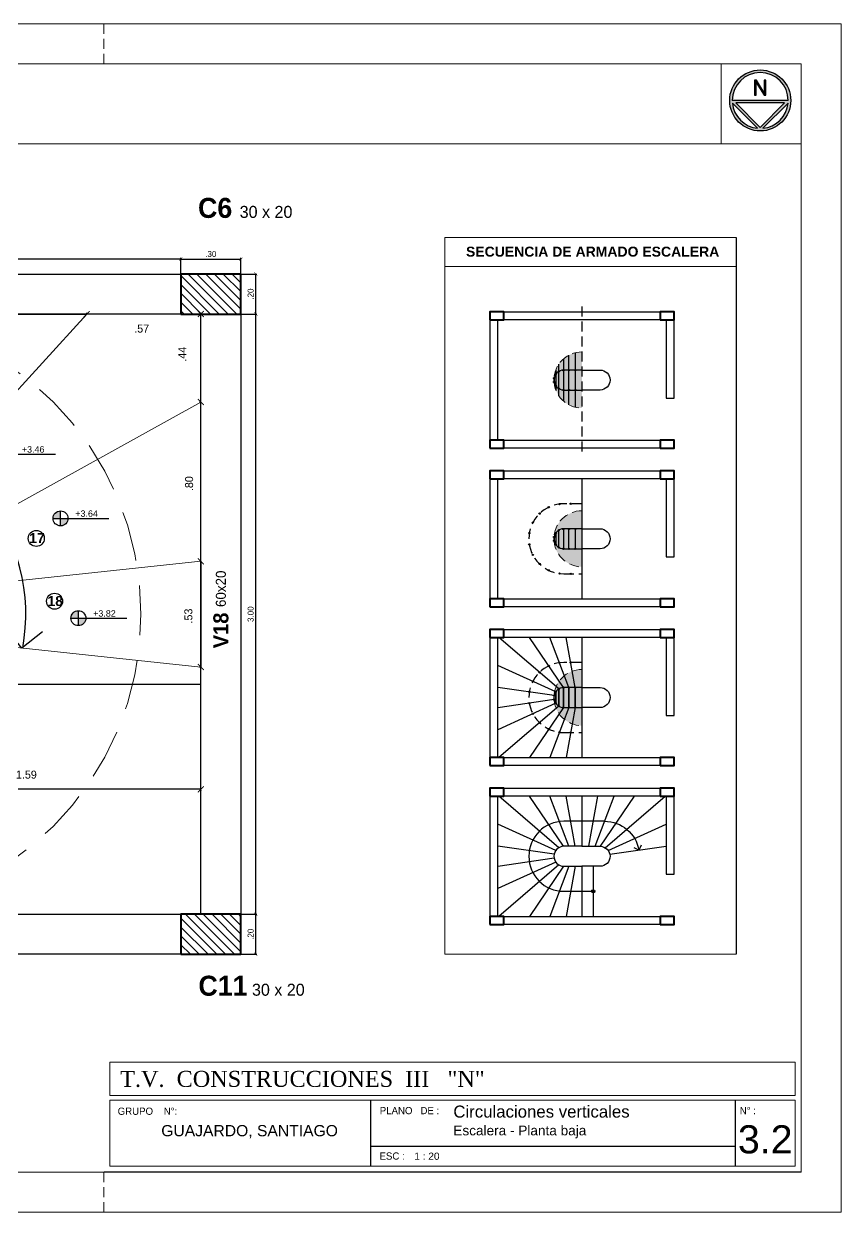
# Model space of a CAD drawing. Header units: millimetres. Extents: x -7 to 1246, y -1 to 1401.
# Drawn here: x 59.41 to 79.83, y -0.84 to 28.86 of the extents above; entities that cross this region are included whole.
import ezdxf
from ezdxf.enums import TextEntityAlignment as Align

# ---------------------------------------------------------------- set-up
doc = ezdxf.new("R2010")
doc.units = ezdxf.units.MM
doc.linetypes.add('DASHED2', pattern=[0.375, 0.25, -0.125])
doc.linetypes.add('HIDDEN', pattern=[0.375, 0.25, -0.125])
for name, color, linetype, lineweight in [('Anotaciones', 250, 'Continuous', 5), ('Columnas', 7, 'Continuous', 40), ('Cotas', 152, 'Continuous', 5), ('HATCH', 250, 'Continuous', 15), ('Muros', 7, 'Continuous', 30), ('Proyeccion', 252, 'HIDDEN', 13), ('Textos', 250, 'Continuous', 15), ('Vista', 252, 'Continuous', 13)]:
    doc.layers.add(name, color=color, linetype=linetype, lineweight=lineweight)
doc.layers.add('texto estructura', color=250, linetype='Continuous')
doc.styles.add('CENTURYGOTIC', font='GOTHIC.TTF')
doc.styles.add('Estilo_Generado_2', font='GOTHICB.TTF')
doc.styles.add('Gotic', font='GOTHIC.TTF')
doc.styles.add('LOCALES', font='arial.ttf')
doc.styles.add('ROMAND', font='GOTHIC.TTF')
doc.styles.add('ROTULO', font='times.ttf')
doc.styles.get("Standard").update_dxf_attribs({"font": 'arial.ttf'})
doc.dimstyles.new('1 20', dxfattribs={"dimtxt": 0.15, "dimasz": 0.08, "dimexe": 0.03, "dimexo": 0.02, "dimgap": 0.05, "dimtad": 1, "dimlfac": 0.2, "dimzin": 4, "dimdsep": 46, "dimtxsty": 'CENTURYGOTIC', "dimblk": 'ARCHTICK', "dimcen": 0.06, "dimclrd": 256, "dimclre": 256, "dimclrt": 251, "dimadec": 0, "dimazin": 0, "dimtfac": 1, "dimtofl": 0, "dimtmove": 2, "dimatfit": 3, "dimldrblk": 'ARCHTICK', "dimfxl": 1, "dimtolj": 1, "dimtzin": 0, "dimarcsym": 0})
doc.dimstyles.new('Cota 1-20', dxfattribs={"dimtxt": 0.2, "dimasz": 0.15, "dimexe": 0.03, "dimexo": 0.02, "dimgap": 0.05, "dimtad": 1, "dimlfac": 0.2, "dimzin": 4, "dimdsep": 46, "dimtxsty": 'CENTURYGOTIC', "dimblk": 'ARCHTICK', "dimcen": 0.6, "dimclrd": 256, "dimclre": 256, "dimclrt": 256, "dimadec": 0, "dimazin": 0, "dimtfac": 1, "dimtofl": 0, "dimtmove": 2, "dimatfit": 3, "dimldrblk": 'ARCHTICK', "dimfxl": 1, "dimtolj": 1, "dimtzin": 0, "dimarcsym": 0})

# ---------------------------------------------------------------- blocks, each defined once
blk = doc.blocks.new('ca_norte11')
at = {"layer": 'HATCH'}
h = blk.add_hatch(color=256, dxfattribs=at)
h.dxf.hatch_style = 1
h.paths.add_polyline_path([(14.2, -89.4), (10.3, -89.4), (10.3, -121), (-9.5, -89.4), (-14, -89.4), (-14, -127.2), (-10.1, -127.2), (-10.1, -95.6), (9.7, -127.2), (14.2, -127.2)], flags=0)
h.paths.add_polyline_path([(-76.2, -76.2, 1), (76.2, -76.2, 1)])
h.paths.add_polyline_path([(-60.9, -69.9), (0, -9), (60.9, -69.9)], flags=16)
h.paths.add_polyline_path([(69.9, -76.2, -1), (-69.9, -76.2)], flags=16)
h.paths.add_polyline_path([(14.2, -89.4), (14.2, -127.2), (9.7, -127.2), (-10.1, -95.6), (-10.1, -127.2), (-14, -127.2), (-14, -89.4), (-9.5, -89.4), (10.3, -121), (10.3, -89.4)], flags=0)
h.paths.add_polyline_path([(6.7, -6.7, -0.359245), (69.5, -69.5)], flags=16)
h.paths.add_polyline_path([(-69.5, -69.5, -0.359245), (-6.7, -6.7)], flags=16)
at = {"layer": 'HATCH', "true_color": 0x000000}
h = blk.add_hatch(dxfattribs=at)
h.set_pattern_fill('ANSI31', color=18, scale=0.016)
h.paths.add_polyline_path([(14.2, -89.4), (10.3, -89.4), (10.3, -121), (-9.5, -89.4), (-14, -89.4), (-14, -127.2), (-10.1, -127.2), (-10.1, -95.6), (9.7, -127.2), (14.2, -127.2)])
for p, q in [((-6.7, -6.7), (-69.5, -69.5)), ((0, -9), (-60.9, -69.9)), ((60.9, -69.9), (0, -9)), ((69.5, -69.5), (6.7, -6.7)), ((-69.9, -76.2), (69.9, -76.2)), ((-60.9, -69.9), (60.9, -69.9))]:
    blk.add_line(p, q)
blk.add_lwpolyline([(-14, -127.2), (-10.1, -127.2), (-10.1, -95.6), (9.7, -127.2), (14.2, -127.2), (14.2, -89.4), (10.3, -89.4), (10.3, -121), (-9.5, -89.4), (-14, -89.4)], close=True)
blk.add_circle((0, -76.2), 76.2)
for start, end in [(95.4788, 174.5212), (5.4788, 84.5212), (180, 0)]:
    blk.add_arc((0, -76.2), 69.9, start, end)
blk = doc.blocks.new('_ArchTick')
at = {"color": 0, "linetype": 'ByBlock', "const_width": 0.15}
blk.add_lwpolyline([(-0.5, -0.5), (0.5, 0.5)], dxfattribs=at)
blk = doc.blocks.new('*D609')
at = {"layer": 'Cotas', "lineweight": -2, "transparency": 16777216}
for p, q in [((64.615, 21.61), (65.236, 21.61)), ((65.206, 6.61), (65.206, 21.61)), ((64.354, 6.61), (65.236, 6.61))]:
    blk.add_line(p, q, dxfattribs=at)
at = {"layer": 'Defpoints', "color": 0, "transparency": 16777216}
for p in [(64.595, 21.61), (65.206, 21.61), (64.334, 6.61)]:
    blk.add_point(p, dxfattribs=at)
at = {"layer": 'Cotas', "lineweight": -2, "transparency": 16777216, "xscale": 0.08, "yscale": 0.08, "zscale": 0.08}
for p, rotation in [((65.206, 21.61), 90), ((65.206, 6.61), 270)]:
    blk.add_blockref('_ArchTick', p, dxfattribs=dict(at, rotation=rotation))
at = {"layer": 'Cotas', "color": 251, "transparency": 16777216, "insert": (65.078, 14.11), "char_height": 0.15, "attachment_point": 5, "rotation": 90, "style": 'CENTURYGOTIC'}
blk.add_mtext('\\A1;3.00', dxfattribs=at)
blk = doc.blocks.new('*D610')
at = {"layer": 'Cotas', "lineweight": -2, "transparency": 16777216}
for p, q in [((64.615, 22.61), (65.236, 22.61)), ((65.206, 21.61), (65.206, 22.61)), ((64.615, 21.61), (65.236, 21.61))]:
    blk.add_line(p, q, dxfattribs=at)
at = {"layer": 'Defpoints', "color": 0, "transparency": 16777216}
for p in [(64.595, 22.61), (65.206, 22.61), (64.595, 21.61)]:
    blk.add_point(p, dxfattribs=at)
at = {"layer": 'Cotas', "lineweight": -2, "transparency": 16777216, "xscale": 0.08, "yscale": 0.08, "zscale": 0.08}
for p, rotation in [((65.206, 22.61), 90), ((65.206, 21.61), 270)]:
    blk.add_blockref('_ArchTick', p, dxfattribs=dict(at, rotation=rotation))
at = {"layer": 'Cotas', "color": 251, "transparency": 16777216, "insert": (65.078, 22.11), "char_height": 0.15, "attachment_point": 5, "rotation": 90, "style": 'CENTURYGOTIC'}
blk.add_mtext('\\A1;.20', dxfattribs=at)
blk = doc.blocks.new('*D611')
at = {"layer": 'Cotas', "lineweight": -2, "transparency": 16777216}
for p, q in [((64.615, 6.61), (65.236, 6.61)), ((65.206, 5.61), (65.206, 6.61)), ((64.615, 5.61), (65.236, 5.61))]:
    blk.add_line(p, q, dxfattribs=at)
at = {"layer": 'Defpoints', "color": 0, "transparency": 16777216}
for p in [(64.595, 6.61), (65.206, 6.61), (64.595, 5.61)]:
    blk.add_point(p, dxfattribs=at)
at = {"layer": 'Cotas', "lineweight": -2, "transparency": 16777216, "xscale": 0.08, "yscale": 0.08, "zscale": 0.08}
for p, rotation in [((65.206, 6.61), 90), ((65.206, 5.61), 270)]:
    blk.add_blockref('_ArchTick', p, dxfattribs=dict(at, rotation=rotation))
at = {"layer": 'Cotas', "color": 251, "transparency": 16777216, "insert": (65.078, 6.11), "char_height": 0.15, "attachment_point": 5, "rotation": 90, "style": 'CENTURYGOTIC'}
blk.add_mtext('\\A1;.20', dxfattribs=at)
blk = doc.blocks.new('*D612')
at = {"layer": 'Cotas', "lineweight": -2, "transparency": 16777216}
for p, q in [((63.334, 22.391), (63.334, 23.012)), ((63.334, 22.982), (64.834, 22.982)), ((64.834, 22.391), (64.834, 23.012))]:
    blk.add_line(p, q, dxfattribs=at)
at = {"layer": 'Defpoints', "color": 0, "transparency": 16777216}
for p in [(64.834, 22.982), (63.334, 22.371), (64.834, 22.371)]:
    blk.add_point(p, dxfattribs=at)
at = {"layer": 'Cotas', "lineweight": -2, "transparency": 16777216, "xscale": 0.08, "yscale": 0.08, "zscale": 0.08, "rotation": 180}
blk.add_blockref('_ArchTick', (63.334, 22.982), dxfattribs=at)
at = {"layer": 'Cotas', "lineweight": -2, "transparency": 16777216, "xscale": 0.08, "yscale": 0.08, "zscale": 0.08}
blk.add_blockref('_ArchTick', (64.834, 22.982), dxfattribs=at)
at = {"layer": 'Cotas', "color": 251, "transparency": 16777216, "insert": (64.084, 23.111), "char_height": 0.15, "attachment_point": 5, "style": 'CENTURYGOTIC'}
blk.add_mtext('\\A1;.30', dxfattribs=at)
blk = doc.blocks.new('*D613')
at = {"layer": 'Cotas', "lineweight": -2, "transparency": 16777216}
for p, q in [((43.334, 22.391), (43.334, 23.012)), ((63.334, 22.982), (43.334, 22.982)), ((63.334, 22.391), (63.334, 23.012))]:
    blk.add_line(p, q, dxfattribs=at)
at = {"layer": 'Defpoints', "color": 0, "transparency": 16777216}
for p in [(43.334, 22.982), (43.334, 22.371), (63.334, 22.371)]:
    blk.add_point(p, dxfattribs=at)
at = {"layer": 'Cotas', "lineweight": -2, "transparency": 16777216, "xscale": 0.08, "yscale": 0.08, "zscale": 0.08, "rotation": 180}
blk.add_blockref('_ArchTick', (43.334, 22.982), dxfattribs=at)
at = {"layer": 'Cotas', "lineweight": -2, "transparency": 16777216, "xscale": 0.08, "yscale": 0.08, "zscale": 0.08}
blk.add_blockref('_ArchTick', (63.334, 22.982), dxfattribs=at)
at = {"layer": 'Cotas', "color": 251, "transparency": 16777216, "insert": (53.334, 23.111), "char_height": 0.15, "attachment_point": 5, "style": 'CENTURYGOTIC'}
blk.add_mtext('\\A1;4.00', dxfattribs=at)
blk = doc.blocks.new('a')
at = {"layer": 'HATCH', "transparency": 33554457}
h = blk.add_hatch(color=256, dxfattribs=at)
h.dxf.hatch_style = 1
h.paths.add_polyline_path([(219.725, 305.608), (219.274, 305.608, -0.414214), (219.024, 305.858, 0.414214), (219.725, 305.157)])
h.paths.add_polyline_path([(219.725, 306.108), (219.274, 306.108, 1), (219.274, 305.608), (219.725, 305.608)])
h.paths.add_polyline_path([(219.725, 306.559, 0.414214), (219.024, 305.858, -0.414214), (219.274, 306.108), (219.725, 306.108)])
h = blk.add_hatch(color=256, dxfattribs=at)
h.dxf.hatch_style = 1
h.paths.add_polyline_path([(219.725, 301.64), (219.274, 301.64, -0.414214), (219.024, 301.89, 0.414214), (219.725, 301.189)])
h.paths.add_polyline_path([(219.725, 302.14), (219.274, 302.14, 1), (219.274, 301.64), (219.725, 301.64)])
h.paths.add_polyline_path([(219.725, 302.591, 0.414214), (219.024, 301.89, -0.414214), (219.274, 302.14), (219.725, 302.14)])
h = blk.add_hatch(color=256, dxfattribs=at)
h.dxf.hatch_style = 1
h.paths.add_polyline_path([(219.725, 297.673), (219.274, 297.673, -0.414214), (219.024, 297.923, 0.414214), (219.725, 297.222)])
h.paths.add_polyline_path([(219.725, 298.173), (219.274, 298.173, 1), (219.274, 297.673), (219.725, 297.673)])
h.paths.add_polyline_path([(219.725, 298.624, 0.414214), (219.024, 297.923, -0.414214), (219.274, 298.173), (219.725, 298.173)])
at = {"layer": 'HATCH', "true_color": 0x2776bb}
h = blk.add_hatch(color=152, dxfattribs=at)
h.paths.add_polyline_path([(220.006, 293.121, 0.414214), (219.964, 293.08), (220.006, 293.08)])
h.paths.add_polyline_path([(220.006, 293.08), (219.964, 293.08, 0.414214), (220.006, 293.039)])
h.paths.add_polyline_path([(220.047, 293.08, 0.414214), (220.006, 293.121), (220.006, 293.039, 0.414214)])
for p, q in [((219.557, 306.539), (219.557, 305.177)), ((219.148, 305.46), (219.148, 306.256)), ((219.26, 306.383), (219.26, 305.333)), ((219.399, 305.237), (219.399, 306.479)), ((219.029, 305.943), (219.029, 305.774)), ((219.069, 306.107), (219.069, 305.609)), ((219.725, 303.39), (219.725, 300.39)), ((219.148, 302.117), (219.148, 302.122)), ((219.148, 301.658), (219.148, 302.106)), ((219.26, 302.15), (219.26, 301.625)), ((219.399, 301.624), (219.399, 302.151)), ((219.557, 302.151), (219.557, 301.624)), ((219.029, 301.941), (219.029, 301.84)), ((219.069, 302.034), (219.069, 301.73)), ((219.148, 298.139), (217.649, 299.423)), ((219.26, 298.172), (218.414, 299.423)), ((219.399, 298.173), (218.923, 299.423)), ((219.557, 298.173), (219.331, 299.423)), ((219.725, 299.423), (219.725, 296.423)), ((219.069, 298.067), (217.625, 298.727)), ((219.26, 297.673), (219.26, 298.188)), ((219.399, 298.189), (219.399, 297.673)), ((219.557, 297.673), (219.557, 298.189)), ((219.029, 297.973), (217.625, 298.176)), ((219.069, 297.779), (219.069, 298.083)), ((219.069, 298.067), (219.069, 297.763)), ((219.148, 298.155), (219.148, 297.707)), ((219.148, 297.691), (219.148, 298.139)), ((219.26, 298.172), (219.26, 297.657)), ((219.399, 297.657), (219.399, 298.173)), ((219.557, 298.173), (219.557, 297.657)), ((219.029, 297.872), (217.625, 297.669)), ((219.069, 297.779), (217.625, 297.118)), ((219.148, 297.707), (217.649, 296.423)), ((219.26, 297.673), (218.414, 296.423)), ((219.399, 297.673), (218.923, 296.423)), ((219.557, 297.673), (219.331, 296.423)), ((219.148, 294.171), (217.649, 295.455)), ((219.26, 294.205), (218.414, 295.455)), ((219.399, 294.205), (218.923, 295.455)), ((219.557, 294.205), (219.331, 295.455)), ((219.725, 295.455), (219.725, 294.205)), ((219.893, 294.205), (220.119, 295.455)), ((220.051, 294.205), (220.527, 295.455)), ((220.19, 294.205), (221.035, 295.455)), ((220.302, 294.171), (221.8, 295.455)), ((219.069, 294.099), (217.625, 294.76)), ((220.38, 294.099), (221.825, 294.76)), ((219.029, 294.005), (217.625, 294.208)), ((220.421, 294.005), (221.825, 294.208)), ((219.029, 293.905), (217.625, 293.702)), ((219.069, 293.811), (217.625, 293.15)), ((219.148, 293.739), (217.649, 292.455)), ((219.26, 293.705), (218.414, 292.455)), ((219.399, 293.705), (218.923, 292.455)), ((219.557, 293.705), (219.331, 292.455)), ((219.725, 293.705), (219.725, 292.455)), ((220.006, 293.705), (220.006, 292.455))]:
    blk.add_line(p, q)
for points in [[(219.725, 306.108), (219.274, 306.108, 1), (219.274, 305.608), (219.725, 305.608)], [(219.725, 306.108), (219.274, 306.108, 1), (219.274, 305.608), (219.725, 305.608)], [(219.725, 306.108), (220.176, 306.108, -1), (220.176, 305.608), (219.725, 305.608)], [(219.725, 302.14), (219.274, 302.14, 1), (219.274, 301.64), (219.725, 301.64)], [(219.725, 302.14), (219.274, 302.14, 1), (219.274, 301.64), (219.725, 301.64)], [(219.725, 302.14), (220.176, 302.14, -1), (220.176, 301.64), (219.725, 301.64)], [(219.725, 298.173), (219.274, 298.173, 1), (219.274, 297.673), (219.725, 297.673)], [(219.725, 298.173), (219.274, 298.173, 1), (219.274, 297.673), (219.725, 297.673)], [(219.725, 298.173), (220.176, 298.173, -1), (220.176, 297.673), (219.725, 297.673)], [(219.725, 294.205), (219.274, 294.205, 1), (219.274, 293.705), (219.725, 293.705)], [(219.725, 294.205), (219.274, 294.205, 1), (219.274, 293.705), (219.725, 293.705)], [(219.725, 294.205), (220.176, 294.205, -1), (220.176, 293.705), (219.725, 293.705)]]:
    blk.add_lwpolyline(points, format="xyb")
at = {"color": 152, "linetype": 'DASHED2', "true_color": 0x2776bb}
for points in [[(219.725, 302.765), (219.274, 302.765, 1), (219.274, 301.015), (219.725, 301.015)], [(219.725, 298.798), (219.274, 298.798, 1), (219.274, 297.048), (219.725, 297.048)]]:
    blk.add_lwpolyline(points, format="xyb", dxfattribs=at)
at = {"color": 152, "true_color": 0x2776bb}
for points in [[(220.287, 294.83), (219.274, 294.83, 1), (219.274, 293.08), (220.006, 293.08)], [(220.287, 294.83, -0.362821), (221.148, 294.11, -0.362821)]]:
    blk.add_lwpolyline(points, format="xyb", dxfattribs=at)
blk.add_lwpolyline([(221.204, 294.23), (221.148, 294.11), (221.028, 294.166)], dxfattribs=at)
blk.add_circle((220.006, 293.08), 0.0414, dxfattribs=at)
at = {"layer": 'Columnas'}
for points in [[(217.425, 307.358), (217.775, 307.358), (217.775, 307.558), (217.425, 307.558)], [(221.675, 307.358), (222.025, 307.358), (222.025, 307.558), (221.675, 307.558)], [(217.425, 304.158), (217.775, 304.158), (217.775, 304.358), (217.425, 304.358)], [(221.675, 304.158), (222.025, 304.158), (222.025, 304.358), (221.675, 304.358)], [(217.425, 303.39), (217.775, 303.39), (217.775, 303.59), (217.425, 303.59)], [(221.675, 303.39), (222.025, 303.39), (222.025, 303.59), (221.675, 303.59)], [(217.425, 300.19), (217.775, 300.19), (217.775, 300.39), (217.425, 300.39)], [(221.675, 300.19), (222.025, 300.19), (222.025, 300.39), (221.675, 300.39)], [(217.425, 299.423), (217.775, 299.423), (217.775, 299.623), (217.425, 299.623)], [(221.675, 299.423), (222.025, 299.423), (222.025, 299.623), (221.675, 299.623)], [(217.425, 296.223), (217.775, 296.223), (217.775, 296.423), (217.425, 296.423)], [(221.675, 296.223), (222.025, 296.223), (222.025, 296.423), (221.675, 296.423)], [(217.425, 295.455), (217.775, 295.455), (217.775, 295.655), (217.425, 295.655)], [(221.675, 295.455), (222.025, 295.455), (222.025, 295.655), (221.675, 295.655)], [(217.425, 292.255), (217.775, 292.255), (217.775, 292.455), (217.425, 292.455)], [(221.675, 292.255), (222.025, 292.255), (222.025, 292.455), (221.675, 292.455)]]:
    blk.add_lwpolyline(points, close=True, dxfattribs=at)
at = {"layer": 'Muros', "linetype": 'DASHED2'}
blk.add_line((219.725, 307.697), (219.725, 304.014), dxfattribs=at)
at = {"layer": 'Muros'}
for points in [[(217.775, 307.358), (217.775, 307.558), (221.675, 307.558), (221.675, 307.358)], [(217.425, 304.358), (217.625, 304.358), (217.625, 307.358), (217.425, 307.358)], [(217.775, 303.39), (217.775, 303.59), (221.675, 303.59), (221.675, 303.39)], [(217.425, 300.39), (217.625, 300.39), (217.625, 303.39), (217.425, 303.39)], [(217.425, 296.423), (217.625, 296.423), (217.625, 299.423), (217.425, 299.423)], [(217.775, 299.423), (217.775, 299.623), (221.675, 299.623), (221.675, 299.423)], [(217.775, 295.455), (217.775, 295.655), (221.675, 295.655), (221.675, 295.455)], [(217.425, 292.455), (217.625, 292.455), (217.625, 295.455), (217.425, 295.455)]]:
    blk.add_lwpolyline(points, close=True, dxfattribs=at)
for points in [[(221.825, 307.358), (221.825, 305.408), (222.025, 305.408), (222.025, 307.358)], [(221.675, 304.158), (217.775, 304.158), (217.775, 304.358), (221.675, 304.358)], [(221.825, 303.39), (221.825, 301.44), (222.025, 301.44), (222.025, 303.39)], [(221.675, 300.19), (217.775, 300.19), (217.775, 300.39), (221.675, 300.39)], [(221.825, 299.423), (221.825, 297.473), (222.025, 297.473), (222.025, 299.423)], [(221.675, 296.223), (217.775, 296.223), (217.775, 296.423), (221.675, 296.423)], [(221.825, 295.455), (221.825, 293.505), (222.025, 293.505), (222.025, 295.455)], [(221.675, 292.255), (217.775, 292.255), (217.775, 292.455), (221.675, 292.455)]]:
    blk.add_lwpolyline(points, dxfattribs=at)
for centre in [(219.029, 305.903), (219.069, 305.996), (219.148, 306.068), (219.26, 306.102), (219.399, 306.103), (219.557, 306.103), (219.029, 305.808), (219.069, 305.714), (219.148, 305.642), (219.26, 305.608), (219.399, 305.608), (219.557, 305.608), (218.895, 302.679), (219.163, 302.758), (219.444, 302.765), (218.666, 302.52), (218.498, 302.296), (219.069, 302.034), (219.148, 302.106), (219.26, 302.134), (219.399, 302.135), (219.557, 302.135), (218.41, 302.03), (218.41, 301.751), (219.029, 301.935), (219.029, 301.84), (219.069, 301.746), (218.498, 301.485), (219.148, 301.674), (219.26, 301.641), (219.399, 301.64), (219.557, 301.64), (218.666, 301.261), (218.895, 301.102), (219.163, 301.022), (219.444, 301.015), (219.163, 298.791), (219.444, 298.798), (218.666, 298.552), (218.895, 298.712), (218.498, 298.328), (219.26, 298.172), (219.399, 298.173), (219.557, 298.173), (218.41, 298.062), (219.029, 297.973), (219.069, 298.067), (219.148, 298.139), (218.41, 297.783), (219.029, 297.872), (219.069, 297.779), (219.148, 297.707), (219.26, 297.673), (219.399, 297.673), (219.557, 297.673), (218.498, 297.517), (218.666, 297.293), (218.895, 297.134), (219.163, 297.055), (219.444, 297.048)]:
    blk.add_circle(centre, 0.0161, dxfattribs=at)
at = {"layer": 'Proyeccion'}
for centre in [(219.725, 305.858), (219.725, 301.89), (219.725, 297.923)]:
    blk.add_arc(centre, 0.701, 90, 270, dxfattribs=at)
blk = doc.blocks.new('*D400')
at = {"layer": 'Cotas', "lineweight": -2, "transparency": 16777216}
for p, q in [((57.428, 21.63), (57.428, 21.64)), ((57.428, 21.61), (60.984, 21.61)), ((60.984, 21.63), (60.984, 21.64))]:
    blk.add_line(p, q, dxfattribs=at)
at = {"layer": 'Defpoints', "color": 0, "transparency": 16777216}
for p in [(57.428, 21.61), (60.984, 21.61), (60.984, 21.61)]:
    blk.add_point(p, dxfattribs=at)
at = {"layer": 'Cotas', "lineweight": -2, "transparency": 16777216, "xscale": 0.15, "yscale": 0.15, "zscale": 0.15, "rotation": 180}
blk.add_blockref('_ArchTick', (57.428, 21.61), dxfattribs=at)
at = {"layer": 'Cotas', "lineweight": -2, "transparency": 16777216, "xscale": 0.15, "yscale": 0.15, "zscale": 0.15}
blk.add_blockref('_ArchTick', (60.984, 21.61), dxfattribs=at)
at = {"layer": 'Cotas', "transparency": 16777216, "insert": (58.704, 21.245), "char_height": 0.2, "attachment_point": 5, "style": 'CENTURYGOTIC'}
blk.add_mtext('\\A1;.71', dxfattribs=at)
blk = doc.blocks.new('Cota de nivel planta')
h = blk.add_hatch(color=256)
h.dxf.hatch_style = 1
h.paths.add_polyline_path([(0.466, 0), (0, 0), (0, -0.466, 0.414214)])
h.paths.add_polyline_path([(0, 0), (0, 0.466, 0.414214), (-0.466, 0)])
for p, q in [((-0.466, 0), (0.466, 0)), ((0, -0.466), (0, 0.466)), ((0.466, 0), (3.023, 0))]:
    blk.add_line(p, q)
blk.add_circle((0, 0), 0.466)
blk.add_attdef('NIVEL', text='', height=0.4).set_placement((1.628, 0.1), align=Align.CENTER)
blk = doc.blocks.new('*D403')
at = {"layer": 'Cotas', "lineweight": -2, "transparency": 16777216}
for p, q in [((63.834, 9.735), (55.884, 9.735)), ((55.884, 9.715), (55.884, 9.705)), ((63.834, 9.715), (63.834, 9.705))]:
    blk.add_line(p, q, dxfattribs=at)
at = {"layer": 'Defpoints', "color": 0, "transparency": 16777216}
for p in [(55.884, 9.735), (55.884, 9.735), (63.834, 9.735)]:
    blk.add_point(p, dxfattribs=at)
at = {"layer": 'Cotas', "lineweight": -2, "transparency": 16777216, "xscale": 0.15, "yscale": 0.15, "zscale": 0.15, "rotation": 180}
blk.add_blockref('_ArchTick', (55.884, 9.735), dxfattribs=at)
at = {"layer": 'Cotas', "lineweight": -2, "transparency": 16777216, "xscale": 0.15, "yscale": 0.15, "zscale": 0.15}
blk.add_blockref('_ArchTick', (63.834, 9.735), dxfattribs=at)
at = {"layer": 'Cotas', "transparency": 16777216, "insert": (59.478, 10.099), "char_height": 0.2, "attachment_point": 5, "style": 'CENTURYGOTIC'}
blk.add_mtext('\\A1;1.59', dxfattribs=at)
blk = doc.blocks.new('qweeeewwww')
at = {"true_color": 0x2776bb}
h = blk.add_hatch(color=152, dxfattribs=at)
h.paths.add_polyline_path([(354.3693, 277.3243, 0.414214), (354.328, 277.2829, 0.414214), (354.3693, 277.2416)])
h.paths.add_polyline_path([(354.3693, 277.3243), (354.3693, 277.2416, 0.414214), (354.4107, 277.2829, 0.414214)])
for p, q in [((353.7093, 278.5579), (353.7093, 279.7079)), ((353.7093, 278.5579), (353.7093, 279.7079)), ((353.7093, 277.8579), (353.7093, 276.7079)), ((354.0393, 277.8579), (354.0393, 276.7079)), ((354.0393, 277.8579), (355.9593, 277.8579)), ((354.3693, 277.8579), (354.3693, 276.7079))]:
    blk.add_line(p, q)
at = {"color": 152, "true_color": 0x2776bb}
blk.add_lwpolyline([(355.0696, 278.0377, 0.469527), (354.1604, 279.1329), (353.7093, 279.1329), (353.2583, 279.1329, 1), (353.2583, 277.2829), (353.7093, 277.2829), (354.328, 277.2829)], format="xyb", dxfattribs=at)
blk.add_lwpolyline([(353.2583, 278.5579, 1), (353.2583, 277.8579), (353.7093, 277.8579), (354.1604, 277.8579, 1), (354.1604, 278.5579), (353.7093, 278.5579)], format="xyb", close=True)
blk.add_lwpolyline([(353.2583, 278.5579, 1), (353.2583, 277.8579), (353.7093, 277.8579), (354.1604, 277.8579, 1), (354.1604, 278.5579), (353.7093, 278.5579)], format="xyb", close=True)
blk.add_lwpolyline([(355.1687, 278.1194), (355.0653, 278.0377), (354.9836, 278.1411)], dxfattribs=at)
blk.add_circle((354.3693, 277.2829), 0.0414, dxfattribs=at)
at = {"layer": 'Columnas'}
for points in [[(351.5593, 279.7079), (351.8593, 279.7079), (351.8593, 279.9079), (351.5593, 279.9079)], [(355.8593, 279.7079), (356.1593, 279.7079), (356.1593, 279.9079), (355.8593, 279.9079)], [(351.5593, 276.5079), (351.8593, 276.5079), (351.8593, 276.7079), (351.5593, 276.7079)], [(355.8593, 276.5079), (356.1593, 276.5079), (356.1593, 276.7079), (355.8593, 276.7079)]]:
    blk.add_lwpolyline(points, close=True, dxfattribs=at)
at = {"layer": 'HATCH'}
for p, q in [((353.1078, 278.5239), (352.0293, 279.7079)), ((353.2831, 278.5579), (352.7406, 279.7079)), ((353.4903, 278.5579), (353.243, 279.7079)), ((353.9284, 278.5579), (354.1757, 279.7079)), ((354.1356, 278.5579), (354.6781, 279.7079)), ((354.3109, 278.5239), (355.3894, 279.7079)), ((354.4361, 278.4236), (355.9593, 279.2679)), ((352.9826, 278.4236), (351.7593, 279.1016)), ((354.4929, 278.3172), (355.9593, 278.4723)), ((352.9257, 278.3172), (351.7593, 278.4405)), ((352.9257, 278.0987), (351.7593, 277.9753)), ((354.4929, 278.0987), (355.9593, 277.9436)), ((352.9826, 277.9923), (351.7593, 277.3143)), ((353.1078, 277.8919), (352.0293, 276.7079)), ((353.2831, 277.8579), (352.7406, 276.7079)), ((353.4903, 277.8579), (353.243, 276.7079))]:
    blk.add_line(p, q, dxfattribs=at)
at = {"layer": 'Muros'}
for points in [[(351.8593, 279.7079), (351.8593, 279.9079), (355.8593, 279.9079), (355.8593, 279.7079)], [(351.5593, 276.7079), (351.7593, 276.7079), (351.7593, 279.7079), (351.5593, 279.7079)], [(355.9593, 279.7079), (356.1593, 279.7079), (356.1593, 276.7079), (355.9593, 276.7079)]]:
    blk.add_lwpolyline(points, close=True, dxfattribs=at)
blk.add_lwpolyline([(355.8593, 276.5079), (351.8593, 276.5079), (351.8593, 276.7079), (355.8593, 276.7079)], dxfattribs=at)
at = {"layer": 'Proyeccion'}
blk.add_lwpolyline([(353.2583, 276.7079, -1), (353.2583, 279.7079), (354.1604, 279.7079, -1), (354.1604, 276.7079)], format="xyb", close=True, dxfattribs=at)
blk = doc.blocks.new('*D477')
at = {"layer": 'Cotas', "lineweight": -2, "transparency": 16777216}
for p, q in [((60.984, 21.63), (60.984, 21.64)), ((63.834, 21.61), (60.984, 21.61)), ((63.834, 21.63), (63.834, 21.64))]:
    blk.add_line(p, q, dxfattribs=at)
at = {"layer": 'Defpoints', "color": 0, "transparency": 16777216}
for p in [(60.984, 21.61), (60.984, 21.61), (63.834, 21.61)]:
    blk.add_point(p, dxfattribs=at)
at = {"layer": 'Cotas', "lineweight": -2, "transparency": 16777216, "xscale": 0.15, "yscale": 0.15, "zscale": 0.15, "rotation": 180}
blk.add_blockref('_ArchTick', (60.984, 21.61), dxfattribs=at)
at = {"layer": 'Cotas', "lineweight": -2, "transparency": 16777216, "xscale": 0.15, "yscale": 0.15, "zscale": 0.15}
blk.add_blockref('_ArchTick', (63.834, 21.61), dxfattribs=at)
at = {"layer": 'Cotas', "transparency": 16777216, "insert": (62.357, 21.245), "char_height": 0.2, "attachment_point": 5, "style": 'CENTURYGOTIC'}
blk.add_mtext('\\A1;.57', dxfattribs=at)
blk = doc.blocks.new('*D478')
at = {"layer": 'Cotas', "lineweight": -2, "transparency": 16777216}
for p, q in [((63.814, 15.431), (63.804, 15.431)), ((63.834, 15.431), (63.834, 12.788)), ((63.814, 12.788), (63.804, 12.788))]:
    blk.add_line(p, q, dxfattribs=at)
at = {"layer": 'Defpoints', "color": 0, "transparency": 16777216}
for p in [(63.834, 15.431), (63.834, 12.788), (63.834, 12.788)]:
    blk.add_point(p, dxfattribs=at)
at = {"layer": 'Cotas', "lineweight": -2, "transparency": 16777216, "xscale": 0.15, "yscale": 0.15, "zscale": 0.15}
for p, rotation in [((63.834, 15.431), 90), ((63.834, 12.788), 270)]:
    blk.add_blockref('_ArchTick', p, dxfattribs=dict(at, rotation=rotation))
at = {"layer": 'Cotas', "transparency": 16777216, "insert": (63.525, 14.063), "char_height": 0.2, "attachment_point": 5, "rotation": 90, "style": 'CENTURYGOTIC'}
blk.add_mtext('\\A1;.53', dxfattribs=at)
blk = doc.blocks.new('*D479')
at = {"layer": 'Cotas', "lineweight": -2, "transparency": 16777216}
for p, q in [((63.814, 21.61), (63.804, 21.61)), ((63.834, 19.41), (63.834, 21.61)), ((63.814, 19.41), (63.804, 19.41))]:
    blk.add_line(p, q, dxfattribs=at)
at = {"layer": 'Defpoints', "color": 0, "transparency": 16777216}
for p in [(63.834, 21.61), (63.834, 21.61), (63.834, 19.41)]:
    blk.add_point(p, dxfattribs=at)
at = {"layer": 'Cotas', "lineweight": -2, "transparency": 16777216, "xscale": 0.15, "yscale": 0.15, "zscale": 0.15}
for p, rotation in [((63.834, 21.61), 90), ((63.834, 19.41), 270)]:
    blk.add_blockref('_ArchTick', p, dxfattribs=dict(at, rotation=rotation))
at = {"layer": 'Cotas', "transparency": 16777216, "insert": (63.37, 20.605), "char_height": 0.2, "attachment_point": 5, "rotation": 90, "style": 'CENTURYGOTIC'}
blk.add_mtext('\\A1;.44', dxfattribs=at)
blk = doc.blocks.new('*D480')
at = {"layer": 'Cotas', "lineweight": -2, "transparency": 16777216}
for p, q in [((63.814, 19.41), (63.804, 19.41)), ((63.834, 15.431), (63.834, 19.41)), ((63.814, 15.431), (63.804, 15.431))]:
    blk.add_line(p, q, dxfattribs=at)
at = {"layer": 'Defpoints', "color": 0, "transparency": 16777216}
for p in [(63.834, 19.41), (63.834, 19.41), (63.834, 15.431)]:
    blk.add_point(p, dxfattribs=at)
at = {"layer": 'Cotas', "lineweight": -2, "transparency": 16777216, "xscale": 0.15, "yscale": 0.15, "zscale": 0.15}
for p, rotation in [((63.834, 19.41), 90), ((63.834, 15.431), 270)]:
    blk.add_blockref('_ArchTick', p, dxfattribs=dict(at, rotation=rotation))
at = {"layer": 'Cotas', "transparency": 16777216, "insert": (63.543, 17.372), "char_height": 0.2, "attachment_point": 5, "rotation": 90, "style": 'CENTURYGOTIC'}
blk.add_mtext('\\A1;.80', dxfattribs=at)

msp = doc.modelspace()

# ---------------------------------------------------------------- hatches: boundary and pattern name
at = {"layer": 'HATCH', "true_color": 0x000000}
h = msp.add_hatch(dxfattribs=at)
h.set_pattern_fill('ANSI31', color=18, scale=0.049, angle=90)
h.set_pattern_definition([(135, (-147.55717, -285.99593), (-0.11000814, -0.11000814), [])])
h.paths.add_polyline_path([(64.834, 22.61), (63.334, 22.61), (63.334, 21.61), (64.834, 21.61)])
h.paths.add_polyline_path([(64.834, 6.61), (63.334, 6.61), (63.334, 5.61), (64.834, 5.61)])

# ---------------------------------------------------------------- linework, layer by layer
for p, q in [((77.202, 23.52), (77.202, 5.61)), ((68.075, 1.965), (68.075, 0.315)), ((77.175, 1.965), (77.175, 0.315)), ((68.075, 0.815), (77.175, 0.815)), ((78.825, 0.165), (61.425, 0.165))]:
    msp.add_line(p, q)
at = {"lineweight": 13}
for points in [[(37.825, -0.835), (79.825, -0.835), (79.825, 28.865), (37.825, 28.865)], [(78.675, 2.912), (78.675, 2.085), (61.559, 2.085), (61.559, 2.912)], [(78.675, 1.965), (78.675, 0.315), (61.559, 0.315), (61.559, 1.965)]]:
    msp.add_lwpolyline(points, close=True, dxfattribs=at)
at = {"lineweight": 13, "ltscale": 0.05}
msp.add_lwpolyline([(40.525, 0.165), (78.825, 0.165), (78.825, 27.865), (38.025, 27.865)], dxfattribs=at)
at = {"lineweight": 13}
for points in [[(77.202, 23.52), (69.928, 23.52)], [(77.202, 5.61), (69.928, 5.61), (69.928, 23.52)], [(69.928, 22.801), (77.202, 22.801)]]:
    msp.add_lwpolyline(points, dxfattribs=at)
for centre in [(59.726, 16.004), (60.183, 14.433)]:
    msp.add_circle(centre, 0.2)
at = {"layer": 'Proyeccion'}
for p, q in [((61.409, 27.865), (61.409, 28.865)), ((61.409, 0.165), (61.409, -0.835))]:
    msp.add_line(p, q, dxfattribs=at)
at = {"layer": 'Vista'}
for p, q in [((76.825, 25.865), (76.825, 27.865)), ((40.525, 25.865), (78.825, 25.865))]:
    msp.add_line(p, q, dxfattribs=at)

# ---------------------------------------------------------------- block references
at = {"lineweight": 5, "xscale": 0.009999999999999985, "yscale": 0.009999999999999985, "zscale": 0.009999999999999985, "rotation": 180}
msp.add_blockref('ca_norte11', (77.803, 26.186), dxfattribs=at)
at = {"xscale": 5.000000000004291, "yscale": 5.000000000004291, "zscale": 5.000000000004291}
msp.add_blockref('qweeeewwww', (-1715.962, -1376.93), dxfattribs=at)
msp.add_blockref('a', (-146.373, -285.896))
ref = msp.add_blockref('Cota de nivel planta', (58.997, 18.108), dxfattribs=dict(xscale=0.4, yscale=0.4, zscale=0.4))
ref.add_attrib('NIVEL', '+3.46', dxfattribs={"layer": 'Anotaciones', "height": 0.16}).set_placement((59.648, 18.148), align=Align.CENTER)
ref = msp.add_blockref('Cota de nivel planta', (60.331, 16.503), dxfattribs=dict(xscale=0.4, yscale=0.4, zscale=0.4))
ref.add_attrib('NIVEL', '+3.64', dxfattribs={"layer": 'Anotaciones', "height": 0.16}).set_placement((60.982, 16.543), align=Align.CENTER)
ref = msp.add_blockref('Cota de nivel planta', (60.777, 14.01), dxfattribs=dict(xscale=0.4, yscale=0.4, zscale=0.4))
ref.add_attrib('NIVEL', '+3.82', dxfattribs={"layer": 'Anotaciones', "height": 0.16}).set_placement((61.428, 14.049), align=Align.CENTER)

# ---------------------------------------------------------------- texts
for s, height, style, p in [('T.V.  CONSTRUCCIONES  III   "N"', 0.4, 'ROTULO', (61.821, 2.297)), ('PLANO   DE :', 0.18, 'ROMAND', (68.303, 1.614)), ('Circulaciones verticales', 0.3, 'LOCALES', (70.14, 1.53)), ('N° :', 0.18, 'ROMAND', (77.291, 1.614)), ('GRUPO    N°:', 0.18, 'ROMAND', (61.759, 1.599)), ('GUAJARDO, SANTIAGO ', 0.28, 'LOCALES', (62.846, 1.063)), ('Escalera - Planta baja', 0.243, 'LOCALES', (70.14, 1.086)), ('3.2', 0.702, 'LOCALES', (77.247, 0.636)), ('ESC :          ', 0.18, 'ROMAND', (68.296, 0.479)), ('1 : 20', 0.18, 'LOCALES', (69.166, 0.475))]:
    msp.add_text(s, height=height, dxfattribs=dict(style=style)).set_placement(p)
at = {"layer": 'texto estructura', "linetype": 'Continuous', "insert": (64.147, 15.2), "char_height": 0.375, "attachment_point": 3, "rotation": 90, "line_spacing_factor": 0.97018, "style": 'Estilo_Generado_2'}
msp.add_mtext('\\A1;V18{\\fCentury Gothic|b0|i0|c0|p34; \\H0.66667x;60x20}', dxfattribs=at)
at = {"layer": 'Textos', "char_height": 0.5, "width": 6.25312, "attachment_point": 3, "style": 'Gotic'}
for s, insert in [('{\\fCentury Gothic|b1|i0|c0|p34;C6} {\\H0.6x;30 x 20}', (66.121, 24.513)), ('{\\fCentury Gothic|b1|i0|c0|p34;C11\\fCentury Gothic|b0|i0|c0|p34;\\H0.6x; 30 x 20}', (66.428, 5.075))]:
    msp.add_mtext(s, dxfattribs=dict(at, insert=insert))
at = {"layer": 'Textos', "linetype": 'Continuous', "char_height": 0.25, "attachment_point": 3, "style": 'Estilo_Generado_2'}
for s, insert, width in [('\\A1;\\pxql;{\\f@Arial Unicode MS|b1|i0|c0|p34;SECUENCIA DE ARMADO ESCALERA}', (88.635, 23.295), 18.17931), ('\\A1;\\pxql;{\\f@Arial Unicode MS|b1|i0|c0|p34;17}', (81.106, 16.136), 21.5584), ('\\A1;\\pxql;{\\f@Arial Unicode MS|b1|i0|c0|p34;18}', (81.563, 14.564), 21.5584)]:
    msp.add_mtext(s, dxfattribs=dict(at, insert=insert, width=width))

# ---------------------------------------------------------------- dimensions: what is measured, and where the dimension line sits
at = {"layer": 'Cotas'}
dim = msp.add_linear_dim(base=(43.334, 22.982), p1=(63.334, 22.371), p2=(43.334, 22.371), dimstyle='1 20', dxfattribs=at)
dim.commit()
dim.dimension.update_dxf_attribs({"geometry": '*D613', "text_midpoint": (53.334, 23.111)})
for base, p1, p2, angle, picture, middle in [((64.834, 22.982), (63.334, 22.371), (64.834, 22.371), 180, '*D612', (64.084, 23.111)), ((65.206, 22.61), (64.595, 21.61), (64.595, 22.61), 270, '*D610', (65.078, 22.11)), ((65.206, 21.61), (64.334, 6.61), (64.595, 21.61), 270, '*D609', (65.078, 14.11)), ((65.206, 6.61), (64.595, 5.61), (64.595, 6.61), 270, '*D611', (65.078, 6.11))]:
    dim = msp.add_linear_dim(base=base, p1=p1, p2=p2, angle=angle, dimstyle='1 20', dxfattribs=at)
    dim.commit()
    dim.dimension.update_dxf_attribs({"geometry": picture, "text_midpoint": middle})
dim = msp.add_linear_dim(base=(60.984, 21.61), p1=(57.428, 21.61), p2=(60.984, 21.61), dimstyle='Cota 1-20', dxfattribs=at)
dim.commit()
dim.dimension.update_dxf_attribs({"geometry": '*D400', "text_midpoint": (58.704, 21.245), "dimtype": 160})
for base, p1, p2, angle, picture, middle in [((60.984, 21.61), (63.834, 21.61), (60.984, 21.61), 180, '*D477', (62.357, 21.245)), ((63.834, 21.61), (63.834, 19.41), (63.834, 21.61), 90, '*D479', (63.37, 20.605)), ((63.834, 19.41), (63.834, 15.431), (63.834, 19.41), 90, '*D480', (63.543, 17.372)), ((63.834, 12.788), (63.834, 15.431), (63.834, 12.788), 270, '*D478', (63.525, 14.063)), ((55.884, 9.735), (63.834, 9.735), (55.884, 9.735), 180, '*D403', (59.478, 10.099))]:
    dim = msp.add_linear_dim(base=base, p1=p1, p2=p2, angle=angle, dimstyle='Cota 1-20', dxfattribs=at)
    dim.commit()
    dim.dimension.update_dxf_attribs({"geometry": picture, "text_midpoint": middle, "dimtype": 160})

doc.saveas('drawing.dxf')
